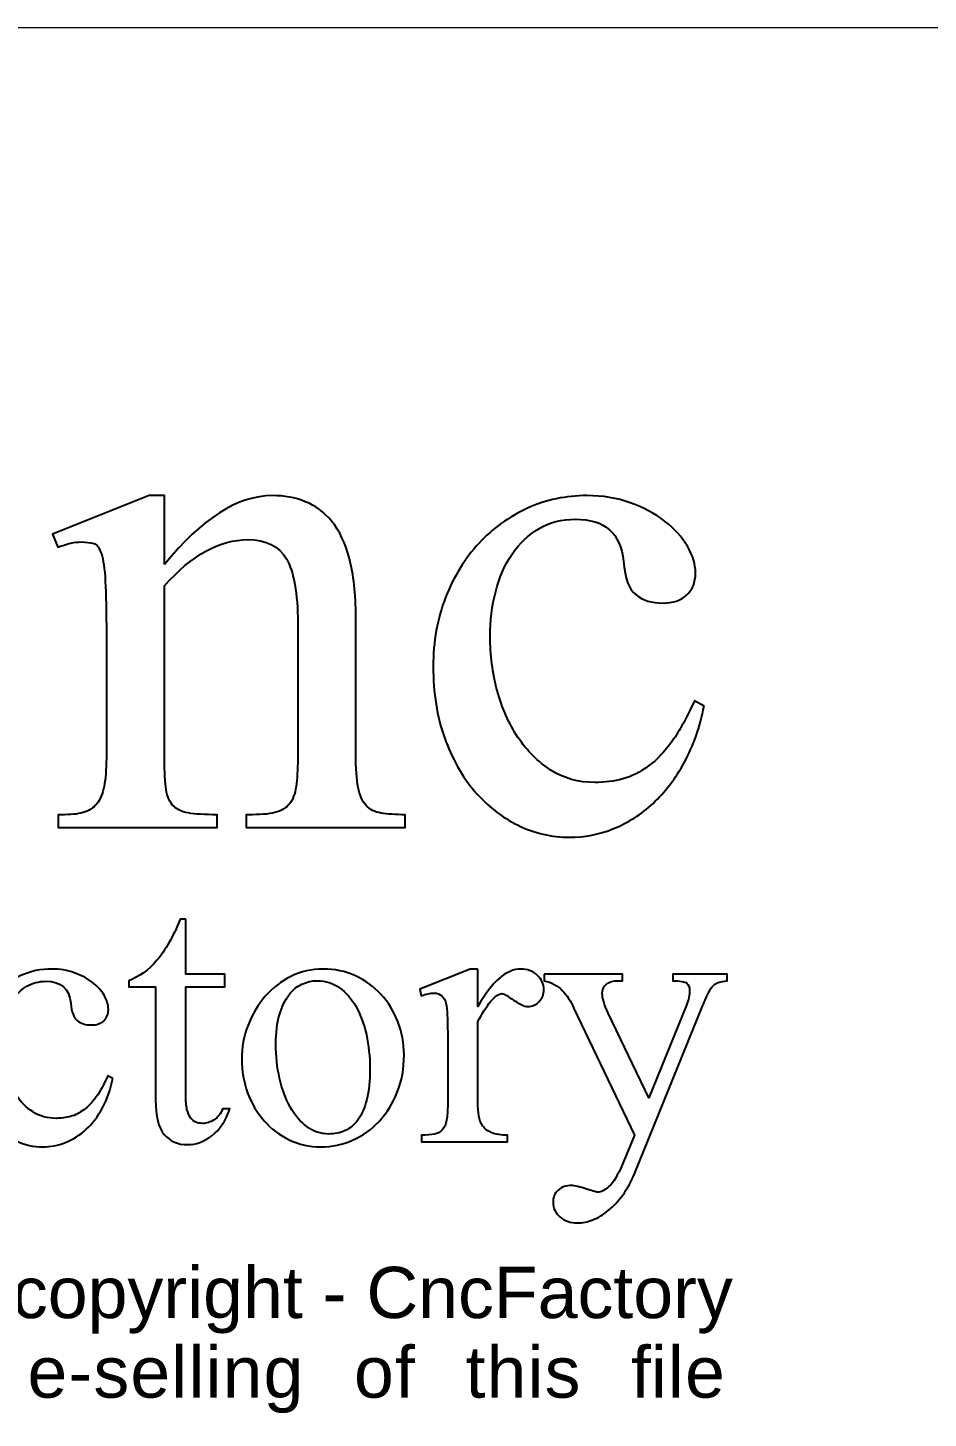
# Model space of a CAD drawing. Header units: millimetres. Extents: x -717 to 729, y -471 to 474.
# Drawn here: x 510 to 583.6, y 360.3 to 473.9 of the extents above; entities that cross this region are included whole.
import ezdxf

# ---------------------------------------------------------------- set-up
doc = ezdxf.new("R2010")
doc.units = ezdxf.units.MM
doc.header["$MEASUREMENT"] = 0
doc.layers.add('Livello 1', color=7, linetype='Continuous')
doc.styles.add('0', font='arial.ttf', dxfattribs={"height": 1})

msp = doc.modelspace()

# ---------------------------------------------------------------- linework, layer by layer
at = {"layer": 'Livello 1', "color": 7, "lineweight": 20}
msp.add_lwpolyline([(-716.7436, -470.9808), (729.3632, -470.9808), (729.3632, 473.8992), (-716.7436, 473.8992), (-716.7436, -470.9808)], close=True, dxfattribs=at)
at = {"layer": 'Livello 1'}
for points, knots in [([(521.1791, 430.0543), (524.2373, 433.8003), (527.1785, 435.6732), (529.988, 435.6732), (529.988, 435.6732), (530.9537, 435.6732), (531.8609, 435.5123), (532.6804, 435.1758), (532.6804, 435.1758), (533.5145, 434.8538), (534.2315, 434.3124), (534.8607, 433.5515), (534.8607, 433.5515), (535.4752, 432.7906), (535.9435, 431.781), (536.2947, 430.5079), (536.2947, 430.5079), (536.6312, 429.2349), (536.8068, 427.6545), (536.8068, 425.7669), (536.8068, 425.7669), (536.8068, 425.7669), (536.8068, 414.529), (536.8068, 414.529), (536.8068, 414.529), (536.8068, 413.3877), (536.8654, 412.4804), (536.997, 411.822), (536.997, 411.822), (537.1288, 411.1782), (537.3482, 410.6806), (537.6409, 410.3441), (537.6409, 410.3441), (537.9482, 410.0222), (538.3579, 409.8173), (538.87, 409.7295), (538.87, 409.7295), (539.3822, 409.6417), (540.0407, 409.5978), (540.8454, 409.5978), (540.8454, 409.5978), (540.8454, 409.5978), (540.8454, 408.5443), (540.8454, 408.5443), (540.8454, 408.5443), (540.8454, 408.5443), (527.8516, 408.5443), (527.8516, 408.5443), (527.8516, 408.5443), (527.8516, 408.5443), (527.8516, 409.5978), (527.8516, 409.5978), (527.8516, 409.5978), (527.8516, 409.5978), (528.3638, 409.5978), (528.3638, 409.5978), (528.3638, 409.5978), (529.2124, 409.5978), (529.8856, 409.671), (530.383, 409.8319), (530.383, 409.8319), (530.8806, 409.9929), (531.2464, 410.2563), (531.4951, 410.6221), (531.4951, 410.6221), (531.7293, 411.0025), (531.8902, 411.5001), (531.9634, 412.1439), (531.9634, 412.1439), (532.0366, 412.7877), (532.0658, 413.5779), (532.0658, 414.5144), (532.0658, 414.5144), (532.0658, 414.5144), (532.0658, 425.2694), (532.0658, 425.2694), (532.0658, 425.2694), (532.0658, 427.6984), (531.7585, 429.4397), (531.144, 430.4933), (531.144, 430.4933), (530.5294, 431.5468), (529.4758, 432.0736), (527.9979, 432.0736), (527.9979, 432.0736), (525.686, 432.0736), (523.4033, 430.8152), (521.1791, 428.2984), (521.1791, 428.2984), (521.1791, 428.2984), (521.1791, 414.5144), (521.1791, 414.5144), (521.1791, 414.5144), (521.1791, 413.4023), (521.2084, 412.5243), (521.2815, 411.8805), (521.2815, 411.8805), (521.3547, 411.2367), (521.5449, 410.7538), (521.8229, 410.4026), (521.8229, 410.4026), (522.1156, 410.0661), (522.54, 409.8466), (523.1106, 409.7441), (523.1106, 409.7441), (523.6813, 409.6417), (524.4714, 409.5978), (525.4811, 409.5978), (525.4811, 409.5978), (525.4811, 409.5978), (525.4811, 408.5443), (525.4811, 408.5443), (525.4811, 408.5443), (525.4811, 408.5443), (512.4873, 408.5443), (512.4873, 408.5443), (512.4873, 408.5443), (512.4873, 408.5443), (512.4873, 409.5978), (512.4873, 409.5978), (512.4873, 409.5978), (512.4873, 409.5978), (513.0433, 409.5978), (513.0433, 409.5978), (513.0433, 409.5978), (513.7164, 409.5978), (514.2725, 409.671), (514.7115, 409.8319), (514.7115, 409.8319), (515.1504, 409.9929), (515.5016, 410.2563), (515.765, 410.6221), (515.765, 410.6221), (516.0138, 411.0025), (516.1894, 411.5147), (516.2918, 412.1585), (516.2918, 412.1585), (516.3942, 412.8024), (516.4381, 413.5925), (516.4381, 414.5437), (516.4381, 414.5437), (516.4381, 414.5437), (516.4381, 424.289), (516.4381, 424.289), (516.4381, 424.289), (516.4381, 426.1766), (516.4089, 427.6399), (516.3503, 428.6642), (516.3503, 428.6642), (516.2918, 429.7031), (516.1894, 430.4494), (516.0284, 430.9176), (516.0284, 430.9176), (515.8821, 431.4005), (515.6626, 431.6785), (515.3992, 431.7663), (515.3992, 431.7663), (515.1212, 431.8395), (514.7846, 431.8834), (514.3895, 431.8834), (514.3895, 431.8834), (514.1115, 431.8834), (513.8189, 431.8541), (513.5262, 431.781), (513.5262, 431.781), (513.2189, 431.7078), (512.8677, 431.6054), (512.4726, 431.459), (512.4726, 431.459), (512.4726, 431.459), (512.0483, 432.5126), (512.0483, 432.5126), (512.0483, 432.5126), (512.0483, 432.5126), (519.9353, 435.6732), (519.9353, 435.6732), (519.9353, 435.6732), (519.9353, 435.6732), (521.1791, 435.6732), (521.1791, 435.6732), (521.1791, 435.6732), (521.1791, 435.6732), (521.1791, 430.0543), (521.1791, 430.0543)], [0, 0, 0, 0, 0.021276596, 0.021276596, 0.021276596, 0.021276596, 0.042553191, 0.042553191, 0.042553191, 0.042553191, 0.063829787, 0.063829787, 0.063829787, 0.063829787, 0.085106383, 0.085106383, 0.085106383, 0.085106383, 0.106382979, 0.106382979, 0.106382979, 0.106382979, 0.127659574, 0.127659574, 0.127659574, 0.127659574, 0.14893617, 0.14893617, 0.14893617, 0.14893617, 0.170212766, 0.170212766, 0.170212766, 0.170212766, 0.191489362, 0.191489362, 0.191489362, 0.191489362, 0.212765957, 0.212765957, 0.212765957, 0.212765957, 0.234042553, 0.234042553, 0.234042553, 0.234042553, 0.255319149, 0.255319149, 0.255319149, 0.255319149, 0.276595745, 0.276595745, 0.276595745, 0.276595745, 0.29787234, 0.29787234, 0.29787234, 0.29787234, 0.319148936, 0.319148936, 0.319148936, 0.319148936, 0.340425532, 0.340425532, 0.340425532, 0.340425532, 0.361702128, 0.361702128, 0.361702128, 0.361702128, 0.382978723, 0.382978723, 0.382978723, 0.382978723, 0.404255319, 0.404255319, 0.404255319, 0.404255319, 0.425531915, 0.425531915, 0.425531915, 0.425531915, 0.446808511, 0.446808511, 0.446808511, 0.446808511, 0.468085106, 0.468085106, 0.468085106, 0.468085106, 0.489361702, 0.489361702, 0.489361702, 0.489361702, 0.510638298, 0.510638298, 0.510638298, 0.510638298, 0.531914894, 0.531914894, 0.531914894, 0.531914894, 0.553191489, 0.553191489, 0.553191489, 0.553191489, 0.574468085, 0.574468085, 0.574468085, 0.574468085, 0.595744681, 0.595744681, 0.595744681, 0.595744681, 0.617021277, 0.617021277, 0.617021277, 0.617021277, 0.638297872, 0.638297872, 0.638297872, 0.638297872, 0.659574468, 0.659574468, 0.659574468, 0.659574468, 0.680851064, 0.680851064, 0.680851064, 0.680851064, 0.70212766, 0.70212766, 0.70212766, 0.70212766, 0.723404255, 0.723404255, 0.723404255, 0.723404255, 0.744680851, 0.744680851, 0.744680851, 0.744680851, 0.765957447, 0.765957447, 0.765957447, 0.765957447, 0.787234043, 0.787234043, 0.787234043, 0.787234043, 0.808510638, 0.808510638, 0.808510638, 0.808510638, 0.829787234, 0.829787234, 0.829787234, 0.829787234, 0.85106383, 0.85106383, 0.85106383, 0.85106383, 0.872340426, 0.872340426, 0.872340426, 0.872340426, 0.893617021, 0.893617021, 0.893617021, 0.893617021, 0.914893617, 0.914893617, 0.914893617, 0.914893617, 0.936170213, 0.936170213, 0.936170213, 0.936170213, 0.957446809, 0.957446809, 0.957446809, 0.957446809, 1, 1, 1, 1]), ([(565.2528, 418.4799), (564.9162, 416.7532), (564.3748, 415.2167), (563.6432, 413.8852), (563.6432, 413.8852), (562.9262, 412.5536), (562.0629, 411.4269), (561.0825, 410.5197), (561.0825, 410.5197), (560.1021, 409.6124), (559.0193, 408.9247), (557.8487, 408.4564), (557.8487, 408.4564), (556.678, 407.9882), (555.4782, 407.7541), (554.249, 407.7541), (554.249, 407.7541), (552.8004, 407.7541), (551.3956, 408.076), (550.0641, 408.7345), (550.0641, 408.7345), (548.7179, 409.3929), (547.5326, 410.3295), (546.5083, 411.5293), (546.5083, 411.5293), (545.484, 412.7292), (544.6646, 414.1925), (544.05, 415.9045), (544.05, 415.9045), (543.4354, 417.6165), (543.1281, 419.548), (543.1281, 421.6991), (543.1281, 421.6991), (543.1281, 423.7476), (543.4647, 425.6352), (544.1378, 427.3473), (544.1378, 427.3473), (544.8109, 429.0739), (545.7181, 430.5372), (546.8595, 431.7663), (546.8595, 431.7663), (548.0008, 432.9955), (549.3324, 433.9613), (550.8396, 434.649), (550.8396, 434.649), (552.3468, 435.3367), (553.971, 435.6732), (555.683, 435.6732), (555.683, 435.6732), (556.9707, 435.6732), (558.1413, 435.483), (559.2095, 435.0879), (559.2095, 435.0879), (560.2923, 434.7075), (561.2288, 434.21), (562.019, 433.5954), (562.019, 433.5954), (562.8238, 432.9808), (563.4383, 432.2931), (563.892, 431.5468), (563.892, 431.5468), (564.3309, 430.786), (564.5504, 430.0543), (564.5504, 429.3373), (564.5504, 429.3373), (564.5504, 428.591), (564.3163, 428.0057), (563.848, 427.5521), (563.848, 427.5521), (563.3798, 427.1131), (562.7214, 426.8936), (561.858, 426.8936), (561.858, 426.8936), (560.9801, 426.8936), (560.263, 427.1131), (559.6924, 427.5521), (559.6924, 427.5521), (559.1217, 428.0057), (558.7851, 428.913), (558.6681, 430.3177), (558.6681, 430.3177), (558.434, 432.6004), (557.1463, 433.7418), (554.7611, 433.7418), (554.7611, 433.7418), (553.6198, 433.7418), (552.6248, 433.4784), (551.7468, 432.9662), (551.7468, 432.9662), (550.8689, 432.4541), (550.1518, 431.7663), (549.5665, 430.8884), (549.5665, 430.8884), (548.9813, 430.0104), (548.5276, 429.0007), (548.235, 427.8448), (548.235, 427.8448), (547.9277, 426.6741), (547.7813, 425.4596), (547.7813, 424.172), (547.7813, 424.172), (547.7813, 422.6502), (547.9716, 421.1723), (548.352, 419.7383), (548.352, 419.7383), (548.7471, 418.3189), (549.3032, 417.0459), (550.0494, 415.9191), (550.0494, 415.9191), (550.7957, 414.807), (551.6883, 413.9145), (552.7418, 413.2414), (552.7418, 413.2414), (553.7954, 412.5682), (554.9953, 412.2317), (556.3415, 412.2317), (556.3415, 412.2317), (557.1316, 412.2317), (557.8925, 412.3341), (558.6242, 412.5243), (558.6242, 412.5243), (559.3558, 412.7292), (560.0435, 413.0804), (560.7167, 413.5779), (560.7167, 413.5779), (561.3898, 414.0608), (562.0336, 414.7485), (562.6482, 415.6119), (562.6482, 415.6119), (563.2627, 416.4751), (563.8627, 417.5726), (564.4626, 418.9042), (564.4626, 418.9042), (564.4626, 418.9042), (565.2528, 418.4799), (565.2528, 418.4799)], [0, 0, 0, 0, 0.028571429, 0.028571429, 0.028571429, 0.028571429, 0.057142857, 0.057142857, 0.057142857, 0.057142857, 0.085714286, 0.085714286, 0.085714286, 0.085714286, 0.114285714, 0.114285714, 0.114285714, 0.114285714, 0.142857143, 0.142857143, 0.142857143, 0.142857143, 0.171428571, 0.171428571, 0.171428571, 0.171428571, 0.2, 0.2, 0.2, 0.2, 0.228571429, 0.228571429, 0.228571429, 0.228571429, 0.257142857, 0.257142857, 0.257142857, 0.257142857, 0.285714286, 0.285714286, 0.285714286, 0.285714286, 0.314285714, 0.314285714, 0.314285714, 0.314285714, 0.342857143, 0.342857143, 0.342857143, 0.342857143, 0.371428571, 0.371428571, 0.371428571, 0.371428571, 0.4, 0.4, 0.4, 0.4, 0.428571429, 0.428571429, 0.428571429, 0.428571429, 0.457142857, 0.457142857, 0.457142857, 0.457142857, 0.485714286, 0.485714286, 0.485714286, 0.485714286, 0.514285714, 0.514285714, 0.514285714, 0.514285714, 0.542857143, 0.542857143, 0.542857143, 0.542857143, 0.571428571, 0.571428571, 0.571428571, 0.571428571, 0.6, 0.6, 0.6, 0.6, 0.628571429, 0.628571429, 0.628571429, 0.628571429, 0.657142857, 0.657142857, 0.657142857, 0.657142857, 0.685714286, 0.685714286, 0.685714286, 0.685714286, 0.714285714, 0.714285714, 0.714285714, 0.714285714, 0.742857143, 0.742857143, 0.742857143, 0.742857143, 0.771428571, 0.771428571, 0.771428571, 0.771428571, 0.8, 0.8, 0.8, 0.8, 0.828571429, 0.828571429, 0.828571429, 0.828571429, 0.857142857, 0.857142857, 0.857142857, 0.857142857, 0.885714286, 0.885714286, 0.885714286, 0.885714286, 0.914285714, 0.914285714, 0.914285714, 0.914285714, 0.942857143, 0.942857143, 0.942857143, 0.942857143, 1, 1, 1, 1]), ([(522.9203, 401.0559), (522.9203, 401.0559), (522.9203, 396.5765), (522.9203, 396.5765), (522.9203, 396.5765), (522.9203, 396.5765), (526.1199, 396.5765), (526.1199, 396.5765), (526.1199, 396.5765), (526.1199, 396.5765), (526.1199, 395.5252), (526.1199, 395.5252), (526.1199, 395.5252), (526.1199, 395.5252), (522.9203, 395.5252), (522.9203, 395.5252), (522.9203, 395.5252), (522.9203, 395.5252), (522.9203, 386.6272), (522.9203, 386.6272), (522.9203, 386.6272), (522.9203, 386.1853), (522.9508, 385.8121), (523.0193, 385.5149), (523.0193, 385.5149), (523.0879, 385.2178), (523.187, 384.9817), (523.3089, 384.8217), (523.3089, 384.8217), (523.4383, 384.6541), (523.5755, 384.5398), (523.7431, 384.4713), (523.7431, 384.4713), (523.903, 384.4027), (524.0783, 384.3722), (524.2763, 384.3722), (524.2763, 384.3722), (524.6115, 384.3722), (524.9315, 384.4713), (525.2362, 384.6693), (525.2362, 384.6693), (525.5409, 384.8674), (525.7771, 385.1645), (525.9371, 385.5607), (525.9371, 385.5607), (525.9371, 385.5607), (526.5313, 385.5607), (526.5313, 385.5607), (526.5313, 385.5607), (526.1885, 384.5856), (525.6933, 383.8542), (525.0534, 383.3666), (525.0534, 383.3666), (524.4135, 382.8791), (523.7507, 382.6353), (523.065, 382.6353), (523.065, 382.6353), (522.2804, 382.6353), (521.6405, 382.9096), (521.1681, 383.4657), (521.1681, 383.4657), (520.6882, 384.0142), (520.452, 384.9588), (520.452, 386.2996), (520.452, 386.2996), (520.452, 386.2996), (520.452, 395.5252), (520.452, 395.5252), (520.452, 395.5252), (520.452, 395.5252), (518.258, 395.5252), (518.258, 395.5252), (518.258, 395.5252), (518.258, 395.5252), (518.258, 396.0203), (518.258, 396.0203), (518.258, 396.0203), (519.1112, 396.3479), (519.8807, 396.904), (520.5663, 397.704), (520.5663, 397.704), (521.2443, 398.4962), (521.8766, 399.6161), (522.4632, 401.0559), (522.4632, 401.0559), (522.4632, 401.0559), (522.9203, 401.0559), (522.9203, 401.0559)], [0, 0, 0, 0, 0.043478261, 0.043478261, 0.043478261, 0.043478261, 0.086956522, 0.086956522, 0.086956522, 0.086956522, 0.130434783, 0.130434783, 0.130434783, 0.130434783, 0.173913043, 0.173913043, 0.173913043, 0.173913043, 0.217391304, 0.217391304, 0.217391304, 0.217391304, 0.260869565, 0.260869565, 0.260869565, 0.260869565, 0.304347826, 0.304347826, 0.304347826, 0.304347826, 0.347826087, 0.347826087, 0.347826087, 0.347826087, 0.391304348, 0.391304348, 0.391304348, 0.391304348, 0.434782609, 0.434782609, 0.434782609, 0.434782609, 0.47826087, 0.47826087, 0.47826087, 0.47826087, 0.52173913, 0.52173913, 0.52173913, 0.52173913, 0.565217391, 0.565217391, 0.565217391, 0.565217391, 0.608695652, 0.608695652, 0.608695652, 0.608695652, 0.652173913, 0.652173913, 0.652173913, 0.652173913, 0.695652174, 0.695652174, 0.695652174, 0.695652174, 0.739130435, 0.739130435, 0.739130435, 0.739130435, 0.782608696, 0.782608696, 0.782608696, 0.782608696, 0.826086957, 0.826086957, 0.826086957, 0.826086957, 0.869565217, 0.869565217, 0.869565217, 0.869565217, 0.913043478, 0.913043478, 0.913043478, 0.913043478, 1, 1, 1, 1]), ([(516.963, 388.0366), (516.7877, 387.1376), (516.5059, 386.3377), (516.1249, 385.6445), (516.1249, 385.6445), (515.7516, 384.9512), (515.3022, 384.3646), (514.7918, 383.8923), (514.7918, 383.8923), (514.2814, 383.42), (513.7176, 383.0619), (513.1082, 382.8181), (513.1082, 382.8181), (512.4987, 382.5744), (511.8741, 382.4525), (511.2341, 382.4525), (511.2341, 382.4525), (510.4799, 382.4525), (509.7486, 382.6201), (509.0553, 382.9629), (509.0553, 382.9629), (508.3545, 383.3057), (507.7374, 383.7933), (507.2041, 384.418), (507.2041, 384.418), (506.6709, 385.0426), (506.2442, 385.8044), (505.9243, 386.6958), (505.9243, 386.6958), (505.6043, 387.5871), (505.4444, 388.5927), (505.4444, 389.7125), (505.4444, 389.7125), (505.4444, 390.7791), (505.6196, 391.7618), (505.97, 392.6531), (505.97, 392.6531), (506.3204, 393.552), (506.7927, 394.3139), (507.387, 394.9538), (507.387, 394.9538), (507.9812, 395.5937), (508.6744, 396.0965), (509.4591, 396.4546), (509.4591, 396.4546), (510.2437, 396.8126), (511.0894, 396.9879), (511.9807, 396.9879), (511.9807, 396.9879), (512.6511, 396.9879), (513.2605, 396.8888), (513.8167, 396.6831), (513.8167, 396.6831), (514.3804, 396.485), (514.8679, 396.226), (515.2794, 395.9061), (515.2794, 395.9061), (515.6983, 395.5861), (516.0183, 395.2281), (516.2545, 394.8395), (516.2545, 394.8395), (516.483, 394.4434), (516.5973, 394.0625), (516.5973, 393.6892), (516.5973, 393.6892), (516.5973, 393.3007), (516.4754, 392.9959), (516.2316, 392.7598), (516.2316, 392.7598), (515.9878, 392.5312), (515.645, 392.4169), (515.1955, 392.4169), (515.1955, 392.4169), (514.7385, 392.4169), (514.3652, 392.5312), (514.0681, 392.7598), (514.0681, 392.7598), (513.771, 392.9959), (513.5957, 393.4683), (513.5348, 394.1996), (513.5348, 394.1996), (513.4129, 395.388), (512.7425, 395.9822), (511.5008, 395.9822), (511.5008, 395.9822), (510.9065, 395.9822), (510.3885, 395.8451), (509.9314, 395.5785), (509.9314, 395.5785), (509.4743, 395.3118), (509.1011, 394.9538), (508.7963, 394.4967), (508.7963, 394.4967), (508.4916, 394.0396), (508.2554, 393.514), (508.1031, 392.9122), (508.1031, 392.9122), (507.9431, 392.3027), (507.8669, 391.6704), (507.8669, 391), (507.8669, 391), (507.8669, 390.2077), (507.966, 389.4383), (508.164, 388.6917), (508.164, 388.6917), (508.3697, 387.9527), (508.6592, 387.29), (509.0477, 386.7034), (509.0477, 386.7034), (509.4362, 386.1244), (509.9009, 385.6597), (510.4494, 385.3092), (510.4494, 385.3092), (510.998, 384.9588), (511.6227, 384.7836), (512.3235, 384.7836), (512.3235, 384.7836), (512.7349, 384.7836), (513.131, 384.837), (513.5119, 384.936), (513.5119, 384.936), (513.8928, 385.0426), (514.2509, 385.2255), (514.6013, 385.4845), (514.6013, 385.4845), (514.9518, 385.7359), (515.2869, 386.0939), (515.6069, 386.5434), (515.6069, 386.5434), (515.9269, 386.9929), (516.2392, 387.5642), (516.5516, 388.2575), (516.5516, 388.2575), (516.5516, 388.2575), (516.963, 388.0366), (516.963, 388.0366)], [0, 0, 0, 0, 0.028571429, 0.028571429, 0.028571429, 0.028571429, 0.057142857, 0.057142857, 0.057142857, 0.057142857, 0.085714286, 0.085714286, 0.085714286, 0.085714286, 0.114285714, 0.114285714, 0.114285714, 0.114285714, 0.142857143, 0.142857143, 0.142857143, 0.142857143, 0.171428571, 0.171428571, 0.171428571, 0.171428571, 0.2, 0.2, 0.2, 0.2, 0.228571429, 0.228571429, 0.228571429, 0.228571429, 0.257142857, 0.257142857, 0.257142857, 0.257142857, 0.285714286, 0.285714286, 0.285714286, 0.285714286, 0.314285714, 0.314285714, 0.314285714, 0.314285714, 0.342857143, 0.342857143, 0.342857143, 0.342857143, 0.371428571, 0.371428571, 0.371428571, 0.371428571, 0.4, 0.4, 0.4, 0.4, 0.428571429, 0.428571429, 0.428571429, 0.428571429, 0.457142857, 0.457142857, 0.457142857, 0.457142857, 0.485714286, 0.485714286, 0.485714286, 0.485714286, 0.514285714, 0.514285714, 0.514285714, 0.514285714, 0.542857143, 0.542857143, 0.542857143, 0.542857143, 0.571428571, 0.571428571, 0.571428571, 0.571428571, 0.6, 0.6, 0.6, 0.6, 0.628571429, 0.628571429, 0.628571429, 0.628571429, 0.657142857, 0.657142857, 0.657142857, 0.657142857, 0.685714286, 0.685714286, 0.685714286, 0.685714286, 0.714285714, 0.714285714, 0.714285714, 0.714285714, 0.742857143, 0.742857143, 0.742857143, 0.742857143, 0.771428571, 0.771428571, 0.771428571, 0.771428571, 0.8, 0.8, 0.8, 0.8, 0.828571429, 0.828571429, 0.828571429, 0.828571429, 0.857142857, 0.857142857, 0.857142857, 0.857142857, 0.885714286, 0.885714286, 0.885714286, 0.885714286, 0.914285714, 0.914285714, 0.914285714, 0.914285714, 0.942857143, 0.942857143, 0.942857143, 0.942857143, 1, 1, 1, 1]), ([(534.1342, 396.9879), (535.0865, 396.9879), (535.9625, 396.805), (536.7701, 396.4317), (536.7701, 396.4317), (537.57, 396.0584), (538.2708, 395.5556), (538.8574, 394.9233), (538.8574, 394.9233), (539.444, 394.291), (539.9087, 393.5444), (540.2439, 392.6912), (540.2439, 392.6912), (540.5791, 391.8304), (540.7467, 390.9314), (540.7467, 389.9792), (540.7467, 389.9792), (540.7467, 388.8593), (540.5639, 387.8385), (540.1982, 386.9167), (540.1982, 386.9167), (539.8326, 385.9949), (539.3374, 385.2026), (538.7127, 384.5398), (538.7127, 384.5398), (538.088, 383.877), (537.3643, 383.3666), (536.5415, 383.001), (536.5415, 383.001), (535.7264, 382.6353), (534.8655, 382.4525), (533.9742, 382.4525), (533.9742, 382.4525), (533.0372, 382.4525), (532.1687, 382.6429), (531.3688, 383.0315), (531.3688, 383.0315), (530.5689, 383.42), (529.8833, 383.938), (529.3119, 384.5931), (529.3119, 384.5931), (528.7406, 385.2483), (528.2911, 386.0101), (527.9711, 386.871), (527.9711, 386.871), (527.6512, 387.7394), (527.4912, 388.646), (527.4912, 389.5983), (527.4912, 389.5983), (527.4912, 390.581), (527.6664, 391.5104), (528.0092, 392.4017), (528.0092, 392.4017), (528.3521, 393.2855), (528.8168, 394.0701), (529.411, 394.7557), (529.411, 394.7557), (530.0128, 395.4414), (530.7137, 395.9822), (531.5135, 396.386), (531.5135, 396.386), (532.3211, 396.7897), (533.1896, 396.9879), (534.1342, 396.9879)], [0, 0, 0, 0, 0.058823529, 0.058823529, 0.058823529, 0.058823529, 0.117647059, 0.117647059, 0.117647059, 0.117647059, 0.176470588, 0.176470588, 0.176470588, 0.176470588, 0.235294118, 0.235294118, 0.235294118, 0.235294118, 0.294117647, 0.294117647, 0.294117647, 0.294117647, 0.352941176, 0.352941176, 0.352941176, 0.352941176, 0.411764706, 0.411764706, 0.411764706, 0.411764706, 0.470588235, 0.470588235, 0.470588235, 0.470588235, 0.529411765, 0.529411765, 0.529411765, 0.529411765, 0.588235294, 0.588235294, 0.588235294, 0.588235294, 0.647058824, 0.647058824, 0.647058824, 0.647058824, 0.705882353, 0.705882353, 0.705882353, 0.705882353, 0.764705882, 0.764705882, 0.764705882, 0.764705882, 0.823529412, 0.823529412, 0.823529412, 0.823529412, 0.882352941, 0.882352941, 0.882352941, 0.882352941, 1, 1, 1, 1]), ([(546.7803, 396.9879), (546.7803, 396.9879), (546.7803, 393.9253), (546.7803, 393.9253), (546.7803, 393.9253), (547.9306, 395.967), (549.1038, 396.9879), (550.2922, 396.9879), (550.2922, 396.9879), (550.5589, 396.9879), (550.8103, 396.9421), (551.0388, 396.8507), (551.0388, 396.8507), (551.2674, 396.7669), (551.4654, 396.6374), (551.633, 396.485), (551.633, 396.485), (551.8006, 396.325), (551.9378, 396.1498), (552.0292, 395.9518), (552.0292, 395.9518), (552.1282, 395.7461), (552.1739, 395.5328), (552.1739, 395.3118), (552.1739, 395.3118), (552.1739, 394.9233), (552.0444, 394.5957), (551.7854, 394.3291), (551.7854, 394.3291), (551.5264, 394.0625), (551.2217, 393.9253), (550.8712, 393.9253), (550.8712, 393.9253), (550.7112, 393.9253), (550.5208, 393.9787), (550.3075, 394.0853), (550.3075, 394.0853), (550.0942, 394.192), (549.8885, 394.3139), (549.6904, 394.451), (549.6904, 394.451), (549.4847, 394.5881), (549.3019, 394.71), (549.1343, 394.8167), (549.1343, 394.8167), (548.9667, 394.9233), (548.8372, 394.9767), (548.7458, 394.9767), (548.7458, 394.9767), (548.4791, 394.9767), (548.1744, 394.7634), (547.8164, 394.3291), (547.8164, 394.3291), (547.4659, 393.9025), (547.1231, 393.354), (546.7803, 392.6912), (546.7803, 392.6912), (546.7803, 392.6912), (546.7803, 386.0787), (546.7803, 386.0787), (546.7803, 386.0787), (546.7803, 385.6749), (546.8032, 385.3092), (546.8565, 384.9817), (546.8565, 384.9817), (546.9098, 384.6541), (547.0165, 384.3722), (547.184, 384.1437), (547.184, 384.1437), (547.3516, 383.9075), (547.5954, 383.7323), (547.9154, 383.6028), (547.9154, 383.6028), (548.2354, 383.4733), (548.662, 383.4123), (549.2028, 383.4123), (549.2028, 383.4123), (549.2028, 383.4123), (549.2028, 382.8638), (549.2028, 382.8638), (549.2028, 382.8638), (549.2028, 382.8638), (542.1637, 382.8638), (542.1637, 382.8638), (542.1637, 382.8638), (542.1637, 382.8638), (542.1637, 383.4123), (542.1637, 383.4123), (542.1637, 383.4123), (542.6055, 383.4123), (542.9636, 383.4428), (543.2379, 383.5038), (543.2379, 383.5038), (543.5121, 383.5647), (543.7254, 383.679), (543.893, 383.8618), (543.893, 383.8618), (544.053, 384.037), (544.1673, 384.296), (544.2206, 384.6313), (544.2206, 384.6313), (544.2816, 384.9664), (544.312, 385.4083), (544.312, 385.9644), (544.312, 385.9644), (544.312, 385.9644), (544.312, 391.2818), (544.312, 391.2818), (544.312, 391.2818), (544.312, 392.0894), (544.3044, 392.7217), (544.2816, 393.1864), (544.2816, 393.1864), (544.2587, 393.6435), (544.2282, 393.9558), (544.1977, 394.1234), (544.1977, 394.1234), (544.053, 394.7176), (543.7178, 395.0147), (543.1998, 395.0147), (543.1998, 395.0147), (543.0398, 395.0147), (542.8798, 394.9995), (542.7122, 394.9614), (542.7122, 394.9614), (542.5522, 394.9233), (542.3694, 394.87), (542.1561, 394.7938), (542.1561, 394.7938), (542.1561, 394.7938), (542.0266, 395.3423), (542.0266, 395.3423), (542.0266, 395.3423), (542.0266, 395.3423), (546.1556, 396.9879), (546.1556, 396.9879), (546.1556, 396.9879), (546.1556, 396.9879), (546.7803, 396.9879), (546.7803, 396.9879)], [0, 0, 0, 0, 0.027777778, 0.027777778, 0.027777778, 0.027777778, 0.055555556, 0.055555556, 0.055555556, 0.055555556, 0.083333333, 0.083333333, 0.083333333, 0.083333333, 0.111111111, 0.111111111, 0.111111111, 0.111111111, 0.138888889, 0.138888889, 0.138888889, 0.138888889, 0.166666667, 0.166666667, 0.166666667, 0.166666667, 0.194444444, 0.194444444, 0.194444444, 0.194444444, 0.222222222, 0.222222222, 0.222222222, 0.222222222, 0.25, 0.25, 0.25, 0.25, 0.277777778, 0.277777778, 0.277777778, 0.277777778, 0.305555556, 0.305555556, 0.305555556, 0.305555556, 0.333333333, 0.333333333, 0.333333333, 0.333333333, 0.361111111, 0.361111111, 0.361111111, 0.361111111, 0.388888889, 0.388888889, 0.388888889, 0.388888889, 0.416666667, 0.416666667, 0.416666667, 0.416666667, 0.444444444, 0.444444444, 0.444444444, 0.444444444, 0.472222222, 0.472222222, 0.472222222, 0.472222222, 0.5, 0.5, 0.5, 0.5, 0.527777778, 0.527777778, 0.527777778, 0.527777778, 0.555555556, 0.555555556, 0.555555556, 0.555555556, 0.583333333, 0.583333333, 0.583333333, 0.583333333, 0.611111111, 0.611111111, 0.611111111, 0.611111111, 0.638888889, 0.638888889, 0.638888889, 0.638888889, 0.666666667, 0.666666667, 0.666666667, 0.666666667, 0.694444444, 0.694444444, 0.694444444, 0.694444444, 0.722222222, 0.722222222, 0.722222222, 0.722222222, 0.75, 0.75, 0.75, 0.75, 0.777777778, 0.777777778, 0.777777778, 0.777777778, 0.805555556, 0.805555556, 0.805555556, 0.805555556, 0.833333333, 0.833333333, 0.833333333, 0.833333333, 0.861111111, 0.861111111, 0.861111111, 0.861111111, 0.888888889, 0.888888889, 0.888888889, 0.888888889, 0.916666667, 0.916666667, 0.916666667, 0.916666667, 0.944444444, 0.944444444, 0.944444444, 0.944444444, 1, 1, 1, 1]), ([(552.1815, 396.5765), (552.1815, 396.5765), (558.5808, 396.5765), (558.5808, 396.5765), (558.5808, 396.5765), (558.5808, 396.5765), (558.5808, 396.0279), (558.5808, 396.0279), (558.5808, 396.0279), (558.5808, 396.0279), (558.2684, 396.0279), (558.2684, 396.0279), (558.2684, 396.0279), (557.8266, 396.0279), (557.4914, 395.9289), (557.2705, 395.7385), (557.2705, 395.7385), (557.0495, 395.5404), (556.9352, 395.2966), (556.9352, 394.9995), (556.9352, 394.9995), (556.9352, 394.5957), (557.0952, 394.0625), (557.4228, 393.3921), (557.4228, 393.3921), (557.4228, 393.3921), (560.7443, 386.4596), (560.7443, 386.4596), (560.7443, 386.4596), (560.7443, 386.4596), (563.822, 394.0396), (563.822, 394.0396), (563.822, 394.0396), (563.982, 394.4586), (564.0658, 394.8624), (564.0658, 395.2661), (564.0658, 395.2661), (564.0658, 395.5023), (563.9896, 395.6928), (563.8373, 395.8299), (563.8373, 395.8299), (563.6773, 395.9594), (563.2964, 396.0279), (562.6945, 396.0279), (562.6945, 396.0279), (562.6945, 396.0279), (562.6945, 396.5765), (562.6945, 396.5765), (562.6945, 396.5765), (562.6945, 396.5765), (567.1283, 396.5765), (567.1283, 396.5765), (567.1283, 396.5765), (567.1283, 396.5765), (567.1283, 396.0279), (567.1283, 396.0279), (567.1283, 396.0279), (566.8617, 395.9975), (566.6408, 395.9594), (566.4731, 395.9137), (566.4731, 395.9137), (566.2979, 395.868), (566.1532, 395.7842), (566.0161, 395.6471), (566.0161, 395.6471), (565.8789, 395.5099), (565.7494, 395.3118), (565.6123, 395.0452), (565.6123, 395.0452), (565.4828, 394.7786), (565.3228, 394.4129), (565.1247, 393.9482), (565.1247, 393.9482), (565.1247, 393.9482), (559.5635, 380.2585), (559.5635, 380.2585), (559.5635, 380.2585), (559.2969, 379.6033), (558.9769, 379.0243), (558.6036, 378.5139), (558.6036, 378.5139), (558.2303, 378.0111), (557.8418, 377.5921), (557.4304, 377.2569), (557.4304, 377.2569), (557.0267, 376.9217), (556.6001, 376.6627), (556.1734, 376.4951), (556.1734, 376.4951), (555.7392, 376.3199), (555.3202, 376.2361), (554.9241, 376.2361), (554.9241, 376.2361), (554.627, 376.2361), (554.3527, 376.2818), (554.1089, 376.3732), (554.1089, 376.3732), (553.8652, 376.457), (553.6518, 376.5865), (553.469, 376.7389), (553.469, 376.7389), (553.2938, 376.8989), (553.1567, 377.0741), (553.0576, 377.2722), (553.0576, 377.2722), (552.9586, 377.4779), (552.9129, 377.6911), (552.9129, 377.9121), (552.9129, 377.9121), (552.9129, 378.3311), (553.05, 378.6663), (553.3243, 378.9177), (553.3243, 378.9177), (553.5985, 379.1691), (553.9794, 379.2986), (554.4517, 379.2986), (554.4517, 379.2986), (554.5584, 379.2986), (554.7184, 379.2681), (554.9317, 379.2072), (554.9317, 379.2072), (555.1526, 379.1538), (555.3659, 379.0929), (555.5945, 379.0243), (555.5945, 379.0243), (555.8154, 378.9558), (556.0135, 378.8948), (556.1963, 378.8415), (556.1963, 378.8415), (556.3715, 378.7805), (556.4858, 378.7501), (556.5315, 378.7501), (556.5315, 378.7501), (556.8286, 378.7501), (557.1486, 378.9101), (557.499, 379.23), (557.499, 379.23), (557.8494, 379.55), (558.2075, 380.1518), (558.5808, 381.0279), (558.5808, 381.0279), (558.5808, 381.0279), (559.5635, 383.3971), (559.5635, 383.3971), (559.5635, 383.3971), (559.5635, 383.3971), (554.627, 393.7502), (554.627, 393.7502), (554.627, 393.7502), (554.3603, 394.3596), (554.0327, 394.8548), (553.6595, 395.2433), (553.6595, 395.2433), (553.2862, 395.6318), (552.791, 395.8908), (552.1815, 396.0279), (552.1815, 396.0279), (552.1815, 396.0279), (552.1815, 396.5765), (552.1815, 396.5765)], [0, 0, 0, 0, 0.024390244, 0.024390244, 0.024390244, 0.024390244, 0.048780488, 0.048780488, 0.048780488, 0.048780488, 0.073170732, 0.073170732, 0.073170732, 0.073170732, 0.097560976, 0.097560976, 0.097560976, 0.097560976, 0.12195122, 0.12195122, 0.12195122, 0.12195122, 0.146341463, 0.146341463, 0.146341463, 0.146341463, 0.170731707, 0.170731707, 0.170731707, 0.170731707, 0.195121951, 0.195121951, 0.195121951, 0.195121951, 0.219512195, 0.219512195, 0.219512195, 0.219512195, 0.243902439, 0.243902439, 0.243902439, 0.243902439, 0.268292683, 0.268292683, 0.268292683, 0.268292683, 0.292682927, 0.292682927, 0.292682927, 0.292682927, 0.317073171, 0.317073171, 0.317073171, 0.317073171, 0.341463415, 0.341463415, 0.341463415, 0.341463415, 0.365853659, 0.365853659, 0.365853659, 0.365853659, 0.390243902, 0.390243902, 0.390243902, 0.390243902, 0.414634146, 0.414634146, 0.414634146, 0.414634146, 0.43902439, 0.43902439, 0.43902439, 0.43902439, 0.463414634, 0.463414634, 0.463414634, 0.463414634, 0.487804878, 0.487804878, 0.487804878, 0.487804878, 0.512195122, 0.512195122, 0.512195122, 0.512195122, 0.536585366, 0.536585366, 0.536585366, 0.536585366, 0.56097561, 0.56097561, 0.56097561, 0.56097561, 0.585365854, 0.585365854, 0.585365854, 0.585365854, 0.609756098, 0.609756098, 0.609756098, 0.609756098, 0.634146341, 0.634146341, 0.634146341, 0.634146341, 0.658536585, 0.658536585, 0.658536585, 0.658536585, 0.682926829, 0.682926829, 0.682926829, 0.682926829, 0.707317073, 0.707317073, 0.707317073, 0.707317073, 0.731707317, 0.731707317, 0.731707317, 0.731707317, 0.756097561, 0.756097561, 0.756097561, 0.756097561, 0.780487805, 0.780487805, 0.780487805, 0.780487805, 0.804878049, 0.804878049, 0.804878049, 0.804878049, 0.829268293, 0.829268293, 0.829268293, 0.829268293, 0.853658537, 0.853658537, 0.853658537, 0.853658537, 0.87804878, 0.87804878, 0.87804878, 0.87804878, 0.902439024, 0.902439024, 0.902439024, 0.902439024, 0.926829268, 0.926829268, 0.926829268, 0.926829268, 0.951219512, 0.951219512, 0.951219512, 0.951219512, 1, 1, 1, 1]), ([(533.6619, 396.0279), (533.2276, 396.0279), (532.8086, 395.9365), (532.4049, 395.7461), (532.4049, 395.7461), (532.0011, 395.5632), (531.6431, 395.2661), (531.3307, 394.8548), (531.3307, 394.8548), (531.0184, 394.4434), (530.767, 393.9101), (530.5689, 393.2473), (530.5689, 393.2473), (530.3784, 392.5922), (530.2794, 391.7923), (530.2794, 390.8553), (530.2794, 390.8553), (530.2794, 389.8801), (530.3784, 388.9507), (530.5841, 388.0594), (530.5841, 388.0594), (530.7822, 387.1757), (531.0717, 386.391), (531.445, 385.7206), (531.445, 385.7206), (531.8183, 385.0503), (532.2754, 384.5094), (532.8086, 384.1056), (532.8086, 384.1056), (533.3495, 383.7019), (533.9437, 383.5038), (534.5989, 383.5038), (534.5989, 383.5038), (535.0788, 383.5038), (535.5207, 383.5952), (535.932, 383.7856), (535.932, 383.7856), (536.3434, 383.9685), (536.6939, 384.2732), (536.9986, 384.6922), (536.9986, 384.6922), (537.2957, 385.1112), (537.5319, 385.6597), (537.6995, 386.3377), (537.6995, 386.3377), (537.8747, 387.0157), (537.9585, 387.8537), (537.9585, 388.8365), (537.9585, 388.8365), (537.9585, 389.8192), (537.8595, 390.7486), (537.669, 391.6247), (537.669, 391.6247), (537.4709, 392.5008), (537.1967, 393.2626), (536.831, 393.9101), (536.831, 393.9101), (536.4653, 394.5577), (536.0159, 395.0757), (535.4826, 395.4566), (535.4826, 395.4566), (534.9569, 395.8375), (534.3475, 396.0279), (533.6619, 396.0279)], [0, 0, 0, 0, 0.058823529, 0.058823529, 0.058823529, 0.058823529, 0.117647059, 0.117647059, 0.117647059, 0.117647059, 0.176470588, 0.176470588, 0.176470588, 0.176470588, 0.235294118, 0.235294118, 0.235294118, 0.235294118, 0.294117647, 0.294117647, 0.294117647, 0.294117647, 0.352941176, 0.352941176, 0.352941176, 0.352941176, 0.411764706, 0.411764706, 0.411764706, 0.411764706, 0.470588235, 0.470588235, 0.470588235, 0.470588235, 0.529411765, 0.529411765, 0.529411765, 0.529411765, 0.588235294, 0.588235294, 0.588235294, 0.588235294, 0.647058824, 0.647058824, 0.647058824, 0.647058824, 0.705882353, 0.705882353, 0.705882353, 0.705882353, 0.764705882, 0.764705882, 0.764705882, 0.764705882, 0.823529412, 0.823529412, 0.823529412, 0.823529412, 0.882352941, 0.882352941, 0.882352941, 0.882352941, 1, 1, 1, 1])]:
    msp.add_open_spline(points, degree=3, knots=knots, dxfattribs=at)

# ---------------------------------------------------------------- texts
at = {"layer": 'Livello 1', "style": '0'}
for s, height, p in [('All rights reserved - © copyright - CncFactory', 4.190616, (450.73527, 368.46126)), ('l', 4.19062, (521.73577, 361.95906)), ('l', 4.19062, (523.13397, 361.95906)), ('i', 4.19062, (524.53217, 361.95906)), ('f', 4.19062, (539.99967, 361.95906)), ('t', 4.19062, (545.76457, 361.95906)), ('h', 4.19062, (547.48677, 361.95906)), ('i', 4.19062, (550.82897, 361.95906)), ('fi', 4.190616, (559.28507, 361.95906)), ('l', 4.19062, (562.30027, 361.95906)), ('e', 4.19062, (509.99287, 361.95906)), ('s', 4.19062, (515.37837, 361.95906)), ('e', 4.19062, (518.39357, 361.95906)), ('n', 4.19062, (525.93037, 361.95906)), ('g', 4.19062, (529.27257, 361.95906)), ('o', 4.19062, (536.65747, 361.95906)), ('s', 4.19062, (552.22717, 361.95906)), ('e', 4.19062, (563.69847, 361.95906)), ('-', 4.19062, (513.33507, 361.95906))]:
    msp.add_text(s, height=height, dxfattribs=at).set_placement(p)

doc.saveas('drawing.dxf')
